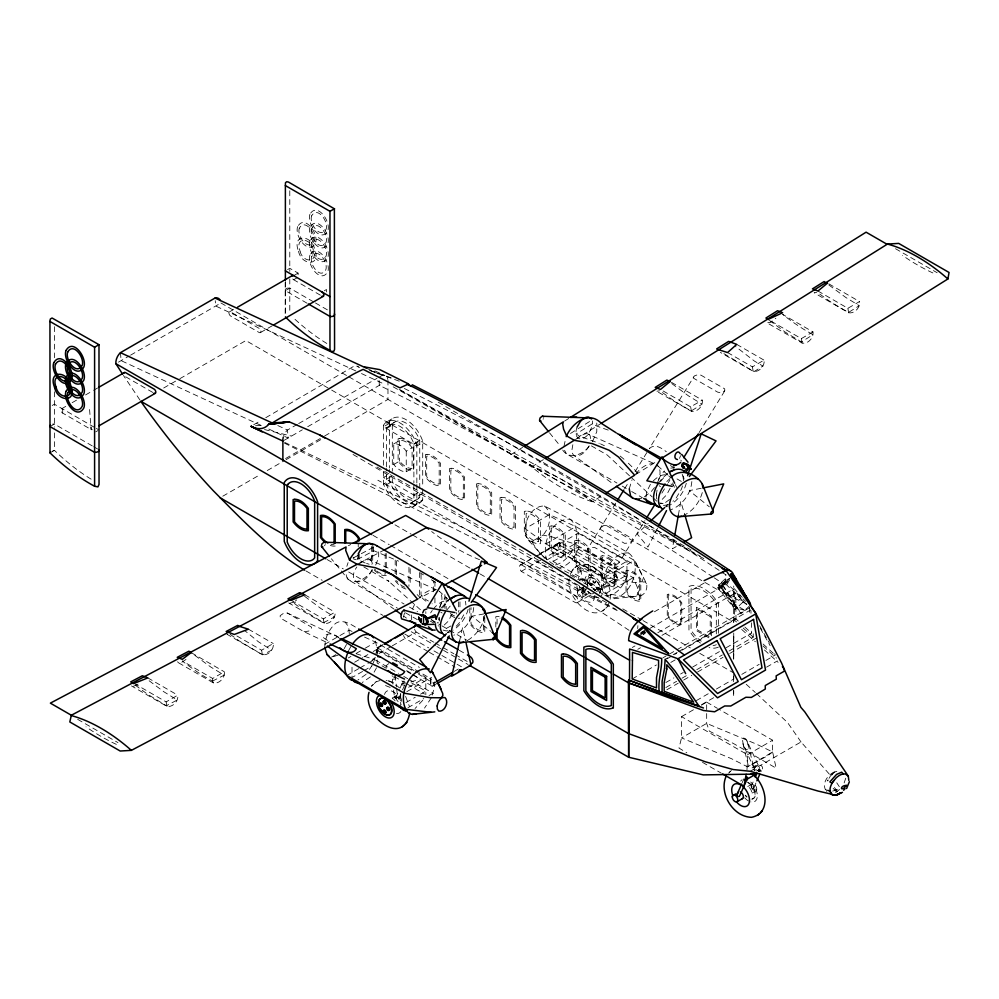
<?xml version="1.0" encoding="UTF-8"?>
<svg xmlns="http://www.w3.org/2000/svg" width="999" height="999" viewBox="0 0 999 999"><rect width="100%" height="100%" fill="white"/><g stroke="black" fill="none" stroke-linecap="round" stroke-linejoin="round"><path stroke-width="0.75" stroke-dasharray="5 3.75" d="M718.418 613.386L733.741 622.227L733.741 586.026M733.541 690.546L733.703 696.59L733.741 690.659M733.566 681.705L733.591 674.35M733.628 659.053L733.703 632.966M733.741 622.227L733.741 619.48M743.543 737.999L745.579 738.723L747.015 740.971L758.229 765.147L753.808 767.657L743.393 745.242L742.619 740.709L743.805 737.936M421.403 621.878L421.366 618.468M324.85 647.714C324.6 639.81 327.709 631.992 332.917 626.098C339.598 617.095 350.137 623.638 357.28 628.284M349.275 633.653L348.676 626.91L345.03 622.002M434.877 681.668L434.74 685.913L432.117 695.591M411.251 614.909L411.738 619.929M439.135 617.22L438.986 620.017A19.68 11.364 -60 0 1 439.797 614.822M637.699 628.596L637.886 625.624M650.012 628.334L725.099 584.977L725.736 574.862M569.28 578.883C565.609 598.526 596.49 628.995 609.278 602.572M610.052 599.325C614.747 579.42 583.329 547.627 570.192 574.462M473.713 607.504C472.827 619.368 464.685 630.581 453.771 635.252M484.527 615.409C483.441 625.649 476.573 634.727 468.032 640.159M563.973 446.303L565.796 437.924M691.832 481.568C690.921 493.843 682.267 505.332 670.816 509.79M404.545 612.862L403.371 617.232M656.343 495.067L657.217 489.011M769.405 320.404L785.414 332.23L801.435 341.92L812.974 334.69L804.507 329.77A211.101 121.878 60 0 1 784.34 315.746L782.617 314.373L812.974 331.905C814.035 337.712 807.891 344.305 802.122 343.082L766.708 322.64L770.241 322.577L775.861 318.231M680.544 455.681L679.532 458.391M674.013 539.647L672.377 548.813L680.082 544.368M678.346 515.234L680.794 501.486L684.69 514.522M746.977 769.817L747.514 754.732L681.543 716.645L681.543 737.899L678.97 748.064L686.812 752.821M629.245 488.861L632.03 479.77M459.54 641.171L462.587 627.472L465.621 641.008M683.403 465.921L683.229 467.844M615.721 503.159L587.262 549.45L587.737 550.799L611.538 564.535L617.232 564.148L619.105 562.649L644.929 520.666M619.105 562.649L618.631 561.301L594.83 547.552L590.134 547.564L587.262 549.45M693.318 377.01L693.793 378.359L717.594 392.108C719.779 393.269 726.423 391.92 724.687 388.861L700.886 375.124L697.252 374.862L694.355 375.961L649.6 448.101M845.741 778.221L844.105 783.066M439.185 621.041L439.61 619.417M358.291 553.746L357.617 561.625M418.356 617.469L418.631 616.57M577.122 426.96C575.536 430.769 574.75 437.562 579.895 438.886A11.676 6.743 -60 0 0 588.261 434.303L592.295 426.123L592.407 420.966M439.797 606.593L441.808 601.76L445.379 597.514M346.828 566.346L348.077 562.612M468.156 609.265C465.859 617.719 460.477 625.374 453.121 630.169M686.288 483.329C683.903 492.257 677.996 500.124 670.167 504.994M702.285 492.569C699.512 502.472 692.569 511.688 682.916 515.671M658.541 479.907L660.726 475.074L664.41 470.954M373.239 662.999C376.236 655.569 378.246 646.478 374.313 639.035M572.839 444.73L571.578 451.998L573.688 455.369L613.898 484.478M657.255 483.054C659.914 477.497 662.212 469.168 656.543 464.685M670.117 488.261L666.808 494.605L660.764 500.861M395.729 697.876L399.438 689.485M400.05 688.086L402.872 681.693M398.426 699.188A1.498 1.124 23.8 0 0 396.853 697.339A1.498 1.124 23.8 0 0 395.954 699.075A1.498 1.124 23.8 0 0 398.426 699.188L401.948 691.196M402.535 689.872L404.895 684.54M582.092 590.397L584.565 584.79M585.177 583.391L589.235 574.213M584.902 591.408L592.045 575.224M742.232 782.654L744.018 778.608M751.086 786.588L754.058 779.844M753.908 787.599L756.28 782.205M829.033 778.371L830.681 775.549M759.989 771.715L759.028 769.705L756.193 771.153M371.99 569.655C369.493 575.861 362.537 584.415 355.12 580.956C351.511 576.898 354.133 570.804 356.83 566.945M412.487 609.003L414.635 604.345M439.51 607.991C442.008 602.859 443.581 595.666 439.148 591.133L448.826 599.974M452.16 614.01L447.914 621.565L441.683 627.459M683.541 480.706L684.003 478.309L682.629 474.887M553.109 561.438L578.246 546.928L626.935 575.024L601.798 589.535L553.109 561.438L553.109 547.639L578.246 533.129L578.246 549.038C574.737 557.042 569.055 565.759 559.84 567.494M578.246 533.129L626.935 561.238L626.935 577.147C623.151 585.776 615.734 597.19 604.857 595.167L579.432 580.269M657.567 528.146L647.926 547.052L637.187 533.891L648.214 523.326M831.93 774.962L834.09 772.102L837.949 771.003L836.026 771.578M325.287 544.555L324.513 545.791M375.674 565.072L378.671 557.592L378.671 548.975M543.081 419.255L543.419 418.618M592.469 441.633L596.79 431.668L596.79 423.039M758.953 771.827A1.498 1.124 23.8 0 1 758.366 770.142C760.601 765.646 760.401 767.919 754.682 770.341M758.765 771.678A1.498 1.061 28.8 0 1 758.366 770.079A1.498 1.061 28.8 0 1 760.189 770.067A1.498 1.061 28.8 0 1 760.901 771.653C766.957 763.636 754.233 763.124 751.273 769.267M344.156 648.701L346.528 644.417M348.539 650.749L350.986 646.341M372.19 665.259L366.995 673.189M374.088 672.177L376.536 667.769M431.256 697.914L424.525 708.104M831.355 775.274L832.467 773.426L835.576 771.715M743.756 601.423L719.68 590.147L718.219 588.311L719.105 586.613L727.784 581.593L726.098 584.403L743.756 601.423L735.027 609.477L717.806 587.799L728.184 578.234M729.57 579.957L727.322 583.703L745.654 601.373M589.185 445.829C586.288 451.086 580.332 457.829 573.688 455.369M650.411 484.34L646.565 491.97L645.916 497.839M624.6 488.748L628.633 482.192M635.077 471.703L647.976 450.724M661.862 493.131L667.507 483.953M668.306 482.642L669.917 480.019M699.113 432.555L725.162 390.209M442.607 607.966L448.563 600.249M430.619 612.924L432.255 610.451M725.374 580.744L723.301 583.791L721.053 585.089L725.574 594.105L749.974 605.519L741.121 613.686L718.456 585.139L726.885 577.36M725.224 583.079L718.506 587.787L718.868 588.573M660.526 481.58L666.658 474.125M372.615 569.88C367.532 576.935 356.568 586.088 348.077 579.27L331.393 558.766M441.096 608.141L447.714 600.661M446.94 609.852L450.674 605.531M658.353 483.366L661.813 478.721L668.006 473.201M422.777 700.287L415.06 708.503M386.463 466.92L386.463 427.947L387.687 426.398A22.215 12.825 60 0 1 412.662 440.821L413.886 443.781L413.886 482.754M386.463 427.947L393.544 423.014A22.215 12.825 60 0 1 418.519 437.437L419.742 440.409L419.742 488.598M753.808 767.657L758.229 765.147M753.171 769.879L756.031 766.37M635.626 474.2C639.934 468.668 646.178 463.386 653.583 463.661M654.52 487.587L651.098 491.708L644.218 496.978M413.886 495.054L419.742 491.67L419.742 497.215L412.649 501.96A22.877 13.212 60 0 1 387.699 487.562L386.463 484.765L386.463 468.456M419.742 497.215L418.506 498.588A22.877 13.212 60 0 1 393.556 484.178L392.32 481.381L392.32 475.836L386.463 479.22M418.494 598.913C422.664 594.08 428.496 589.185 435.264 589.697M433.079 609.228C436.888 604.657 442.32 599.887 448.688 600.799M828.109 779.807L827.184 780.856L828.233 780.719M589.01 446.278C582.529 455.519 566.658 460.789 561.301 447.302M666.795 481.593L669.817 478.596M447.452 632.767L449.687 630.631M665.834 506.418L668.044 504.308M373.201 684.54L371.428 686.226L376.099 681.78L379.895 680.569M374.263 683.541L376.099 681.78M571.965 570.454L573.726 568.768M574.787 567.769L576.623 566.008M602.847 611.013L604.67 609.265M605.744 608.266L607.504 606.58M729.582 772.165L731.418 770.404M728.521 773.164L730.444 771.328M758.641 769.73L759.252 771.777M718.456 585.139L722.826 585.052L731.068 577.459L719.63 584.053L718.83 585.614L721.865 586.85M717.806 587.799L721.141 587.737L727.784 581.593M649.263 448.738C654.407 443.194 661.688 448.014 666.308 451.735M577.135 438.274L582.117 434.553L586.863 433.566L653.721 463.424M653.246 480.919C657.105 477.16 662.936 472.964 668.481 475.586L670.267 477.385M669.605 499.438L665.259 502.684L660.114 503.646M185.989 659.465L181.568 662.437L178.958 662.849L177.447 661.825M295.267 601.123L296.678 599.887M366.071 674.35L357.892 680.019M370.417 676.86L362.237 682.529M640.871 634.415L644.28 631.605M642.869 634.377L646.066 631.73M643.294 634.765L645.416 633.004M359.702 563.523L364.747 560.139L369.343 559.59L436.401 589.76M450.899 625.948L444.38 629.47M138.037 684.115L133.616 686.238L130.906 685.239M670.716 468.119L674.475 467.782M522.602 447.377L510.776 454.782L531.755 466.895A166.446 96.091 60 0 1 592.195 501.798L603.783 494.542M564.522 421.116L569.218 418.169M570.491 433.479L591.108 420.554M543.344 459.64L531.755 466.895A211.101 121.878 60 0 0 592.195 501.798M575.436 439.523L601.298 423.326M635.701 474.537L656.53 461.488M437.062 623.064L438.311 622.277M388.698 663.636L386.213 665.646L386.301 667.956M834.664 790.209L835.501 789.697M832.666 791.096L838.898 788.948M701.373 705.194L706.668 702.147L706.668 723.401L709.365 731.143L733.453 743.506L776.123 768.144L772.627 751.947L756.505 744.155L706.668 723.401L681.543 737.899L731.393 758.653L747.514 766.82L772.627 751.947L772.627 740.222L718.781 709.14M253.721 424.725L260.414 420.816M265.771 417.694L355.482 365.309M118.469 362.15L129.208 355.944M130.557 355.169L219.63 303.746M52.198 405.482L54.408 404.208L95.042 427.684M287.587 269.593L289.785 268.319L298.077 273.102L298.077 275.836M61.439 408.878L66.796 405.781M72.153 402.684L77.497 399.6M85.539 394.955L92.233 391.096M93.569 390.322L97.59 387.999M229.47 311.863L233.491 309.54M298.077 273.102L293.669 275.649L293.669 279.745L322.078 296.154M296.978 277.834L293.669 279.745A2.51 1.449 60 0 1 292.42 278.421M50 426.585L54.408 424.051L92.233 445.891M307.005 303.172L285.377 290.697L289.785 288.149L314.111 302.185M324.288 290.771L326.486 289.498L326.486 292.232M50 452.859L54.408 450.324L54.408 428.683M163.686 388.012L178.509 379.458M179.857 378.683L245.879 340.559L330.357 389.335M260.402 332.605L272.452 325.649M95.692 431.868L97.89 430.594M297.315 424.363L287.475 430.032A9.753 6.156 -65.1 0 0 283.579 436.113M298.664 423.576L376.998 378.346M379.707 376.785L382.068 375.424A9.753 6.156 -65.1 0 1 387.849 379.483M284.191 440.284L302.297 429.832M307.704 426.71L382.717 383.391L361.488 373.564M285.564 458.541L323.301 436.763M324.65 435.976L387.974 399.413L387.974 380.357M222.789 496.203L260.527 474.425M267.257 470.541L284.777 460.427M286.126 459.652L322.502 438.648M387.649 421.378L393.494 417.994M383.504 465.209L383.504 425.262L389.36 421.878A26.411 15.247 60 0 1 406.031 419.655A26.411 15.247 60 0 1 422.702 441.133L422.702 487.225M389.36 423.401L383.504 426.773L416.845 446.029L422.702 442.644M389.635 425.075L395.492 421.69M386.463 428.484L392.32 425.112M393.743 443.918L399.6 440.534A15.385 8.879 60 0 1 412.1 447.752L412.1 468.331L406.243 471.715A17.358 10.015 60 0 1 393.743 464.498L393.743 443.918A15.385 8.879 60 0 1 406.243 451.123L412.1 447.752M413.886 443.781L419.742 440.409M413.886 444.318L419.742 440.946M416.845 482.929L416.845 444.505L422.702 441.133M393.743 464.498L399.6 461.113A17.358 10.015 60 0 0 412.1 468.331M422.702 488.773L422.702 499.987L416.845 503.371A27.073 15.634 60 0 1 400.174 504.982A27.073 15.634 60 0 1 383.504 484.115L389.36 480.731L389.36 469.518M386.463 484.765L392.32 481.381M422.702 493.381L416.845 496.765L383.504 477.51L389.36 474.125L374.65 465.634M410.651 503.159L416.508 499.775M412.575 506.88L418.431 503.496M134.116 683.428L166.121 701.897L177.76 695.179C178.821 700.998 172.677 707.592 166.908 706.368L131.493 685.926M817.944 291.009L847.876 308.291L859.527 301.573C860.589 307.392 854.432 313.973 848.663 312.762L814.56 293.069M213.449 682.954L212.662 681.281L204.208 676.36A211.101 121.878 60 0 1 184.041 662.337L182.305 660.963L212.662 678.483L224.313 671.765C225.374 677.584 219.218 684.178 213.449 682.954L178.034 662.512M236.875 635.963L261.601 650.237L273.239 643.518C274.3 649.338 268.144 655.918 262.375 654.707L226.96 634.253L229.096 634.577M727.584 352.547L752.409 366.87L764.048 360.152C765.109 365.971 758.953 372.565 753.184 371.341L720.379 352.397M771.053 321.141L801.335 338.624L812.974 331.905M291.146 600.312L323.351 618.905L335.002 612.187C336.064 618.006 329.907 624.6 324.138 623.376L288.723 602.934M663.111 390.959L690.646 406.855L702.285 400.137C703.346 405.956 697.202 412.55 691.433 411.326L657.33 391.633M331.581 657.105L338.861 652.909M348.351 657.929L350.949 656.418M356.156 653.421L363.961 648.913M365.272 648.164L375.674 642.145L419.393 667.382M545.891 543.881L575.824 526.598L634.278 560.339L642.095 575.299L643.069 578.671L642.245 581.693L634.565 582.554L604.345 577.622L545.891 543.881L525.174 528.633L549.487 514.597L575.824 526.598M377.01 647.727L382.28 644.68M520.329 564.984L537.45 555.094M538.773 554.333L558.541 542.919M377.397 653.071L377.397 647.827L383.254 644.442M521.291 564.747L575.162 595.841A4.046 2.335 60 0 1 578.021 600.799A4.046 2.335 60 0 1 575.162 602.447L521.291 571.353A4.446 2.572 60 0 1 519.455 566.982A4.446 2.572 60 0 1 521.291 564.747L534.477 557.142M539.747 554.095L560.102 542.345L614.435 573.176A4.046 2.335 60 0 1 617.195 577.21L617.295 578.121A4.046 2.335 60 0 1 614.435 579.782L560.102 548.951L544.18 558.141M381.88 645.729L376.223 648.988A4.446 2.572 60 0 0 377.01 652.734M537.362 555.956L557.742 544.193L617.207 577.297L594.43 590.446M354.657 662.212L362.6 657.629M363.923 656.867L367.882 654.582M373.176 651.523L377.147 649.238L413.986 670.504M390.946 646.615L377.984 654.095L377.984 647.489A4.446 2.572 60 0 0 376.373 648.501L377.984 650.012L377.397 650.349L413.274 671.066M392.245 645.866L416.196 632.03L433.703 642.145M521.291 571.353L542.894 558.878M346.853 675.499L358.716 668.643M360.027 667.894L366.621 664.085M367.944 663.324L374.538 659.515L398.451 673.326M547.027 559.927L574.725 543.943L633.179 577.684L638.161 589.248L638.498 592.669L637.687 594.717C627.934 599.924 615.809 594.03 605.481 593.668C582.23 575.474 546.178 569.655 531.943 541.433L542.869 535.127L551.673 536.788L574.725 543.943M362.6 671.428L352.01 677.534L352.01 665.272M363.923 670.666L371.853 666.083M408.628 687.262L425.824 677.334L425.824 694.78M553.109 547.639L601.798 575.749L626.935 561.238M392.282 698.014L396.753 695.429M578.271 590.634L582.742 588.049M406.83 691.658L431.63 677.334M604.345 577.622L634.278 560.339M430.781 679.195L430.781 685.801L430.781 679.195A4.046 2.335 60 0 1 433.554 683.241L433.653 684.153A4.046 2.335 60 0 1 430.781 685.801M593.668 589.098L593.081 589.435A1.673 0.962 60 0 1 593.606 589.398M582.192 597.377L587.787 594.143M437.087 681.281L433.554 683.316L418.581 674.138M454.021 671.503L459.228 668.506M432.804 686.001L435.502 684.452M577.185 602.647L593.681 593.131M596.353 591.583L616.458 579.982M405.981 702.584L415.247 697.24M420.542 694.193L425.824 691.133L408.728 681.256M407.942 707.729L423.763 698.588M429.033 695.541L432.992 693.269L434.24 695.891M605.481 593.668L633.179 577.684M654.382 611.8L705.744 582.142M640.983 632.442L644.642 630.319M640.434 633.254L644.105 631.143M641.021 633.528L644.792 631.343M640.784 634.29L644.505 632.142M632.28 647.489L634.964 645.941M657.767 632.767L734.24 588.623L742.232 597.39M637.799 649.3L640.484 647.752M661.95 635.364L735.739 592.757L749.475 607.854L749.475 614.535M662.899 657.841L666.121 655.968M669.43 654.07L749.475 607.854M665.134 659.328L667.807 657.792M673.151 654.695L677.172 652.384M678.508 651.61L750.736 609.902M632.18 678.958L656.443 664.947M667.145 658.766L676.673 653.271M681.917 650.237L736.001 619.018L735.739 592.757M670.816 662.424L676.173 659.328M665.871 682.517L673.9 677.884M680.594 674.025L683.279 672.477M692.644 667.07L719.417 651.61M726.111 647.752L751.535 633.066L751.535 622.827M665.871 687.537L676.623 681.318M681.992 678.221L688.723 674.337M696.778 669.68L722.314 654.944M729.033 651.061L753.234 637.1L753.234 632.592M666.845 689.76L678.271 683.154M683.666 680.044L691.758 675.374M697.602 672.002L723.001 657.33M729.695 653.471L756.43 638.024M696.315 700.624L709.702 692.894M716.395 689.035L733.79 678.995M741.807 674.362L759.203 664.323M765.896 660.451L775.261 655.044L774.687 653.758M701.773 704.57L713.923 697.564M766.57 667.157L777.372 660.926M681.543 716.645L694.767 709.015M747.514 754.732L772.627 740.222M772.627 751.947L767.494 755.856L747.514 766.82M750.261 771.278L801.023 741.97L830.756 775.736M752.072 784.053L746.802 787.087A3.896 2.248 60 0 1 750.711 789.31A3.896 2.248 60 0 1 750.736 793.83L755.993 790.796M834.09 772.102C827.734 775.062 822.202 782.679 825.424 789.772M348.401 545.716L350.761 544.467M353.571 557.767L373.876 547.04M357.118 564.298L384.19 550.012M212.4 681.131L224.213 675.187L210.739 667.007L192.37 653.558M436.213 589.348L420.267 597.777L414.96 592.307M338.162 655.069L331.893 657.192M375.374 657.354L371.915 660.501L375.1 662.961M293.768 602.135L289.648 603.271M52.61 451.098L54.408 450.324A177.647 102.56 60 0 0 91.446 479.37M665.846 506.918L668.006 505.956M447.714 632.854L452.035 630.931M716.32 644.717L715.109 645.167A27.635 15.959 60 0 1 713.049 645.479M639.273 498.976L641.895 498.064M555.494 564.984C572.589 560.476 585.114 531.431 569.979 519.155L544.38 505.993C529.495 505.494 520.304 527.947 527.922 539.697L545.804 559.315M604.857 595.167C625.886 608.953 646.166 565.459 628.433 552.909L569.979 519.155C551.61 518.431 541.645 543.643 546.54 559.165M613.948 598.738L640.484 595.779C645.342 594.393 647.889 588.136 646.49 583.491L633.716 558.279M816.782 292.245L814.173 292.657M659.552 390.809L656.942 391.221M701.236 488.274L689.248 490.621L709.34 506.818M483.916 613.886L472.028 616.208L490.771 631.306M298.526 251.248C301.448 265.846 321.653 266.783 314.648 249.113C311.713 234.503 291.508 233.566 298.526 251.248L300.05 251.049C302.422 262.887 318.806 263.649 313.124 249.313C310.751 237.475 294.368 236.713 300.05 251.049M255.494 425.774L262.924 424.912M663.086 503.446L659.49 502.972M335.189 546.053L333.604 546.116A18.906 10.914 60 0 1 327.847 544.293M386.263 575.524L384.69 575.586A18.869 10.902 60 0 1 374.288 570.117M458.254 618.281L459.965 618.219M410.776 681.93L415.784 680.456L417.794 677.684L411.9 673.688M386.138 680.406L387.137 680.506M628.433 552.909C608.766 551.785 594.492 585.889 610.277 598.301M640.484 595.779L639.372 595.641C634.577 591.883 638.91 581.518 644.879 581.855L646.49 583.491M681.355 481.406L674.475 477.497M264.523 429.558L291.483 436.076M356.106 653.721L374.538 659.515M365.197 563.011L357.305 559.502L373.876 550.749L398.576 561.151M443.094 630.069L445.941 630.869A18.794 10.852 -60 0 0 449.225 630.456M366.571 563.399L369.131 564.248M670.966 483.991L673.788 485.751L674.437 487.487M338.898 637.312L287.337 613.024L283.716 613.186L280.17 615.671L280.244 617.981L304.046 631.718L328.696 643.331M304.046 631.718L308.741 631.081L311.226 629.07L311.576 627.172L287.337 613.024M369.842 370.354L391.383 377.909M369.867 370.529L400.087 381.481M388.374 680.981L392.07 682.379L395.804 685.601M390.147 687.412L386.113 685.814L382.867 682.966M608.229 430.107L596.853 426.111L592.607 423.651L576.036 434.028L580.294 436.488L599.25 443.331M388.698 680.756L393.032 682.567L399.413 687.824M433.778 623.076L430.207 621.053M352.048 631.443L349.275 630.182L324.962 644.218L327.31 646.028M364.56 637.112L375.674 642.145M374.987 370.891L384.902 375.487M366.483 368.206L382.068 375.424M355.819 370.941L215.684 306.019L215.26 300.699M277.759 425.537L287.475 430.032L288.124 438.012L266.895 428.171M261.238 425.549L121.104 360.627L120.454 352.659M604.37 445.716L600.536 443.893M284.727 442.395L464.36 528.296L616.271 609.465M369.343 559.59L371.079 560.464L372.839 564.185M284.465 443.119L620.054 612.05M393.206 386.838L552.222 477.572L704.12 558.741M359.565 367.57L356.843 366.059L359.528 367.62M399.076 389.448L700.137 556.118M895.516 248.714L937.162 272.752M828.845 283.866L859.527 301.573M736.713 344.38L764.048 360.152M671.415 382.317L702.285 400.137M591.42 445.879L607.28 455.044L629.732 475.986M315.459 302.972L328.971 310.776M568.856 455.257L616.945 483.029M622.29 486.113L626.298 488.424M631.643 491.508L642.332 497.677M400.374 389.96L552.222 477.572M220.941 302.984L347.565 376.086M348.913 376.86L733.741 599.05M331.693 390.109L688.96 596.366M691.058 597.577L716.32 612.175M578.246 549.038L626.935 577.147M708.878 637.812L696.39 630.606L696.39 607.23L711.375 615.884L711.375 636.138M571.965 559.765L620.654 587.874M570.217 574.949L578.109 579.507M390.347 474.7L547.065 565.172M548.414 565.958L553.821 569.08M622.752 608.878L641.683 619.805M643.031 620.591L690.346 647.901M699.799 653.358L733.591 672.876M586.263 589.822L537.787 561.838A4.446 2.572 60 0 1 536.001 558.191M706.668 702.147L717.432 708.353M394.98 524.812L411.188 534.178M412.537 534.952L470.616 568.481M480.069 573.95L485.477 577.06M152.747 392.42L125.624 376.76A2.51 1.449 60 0 1 124.088 374.85M373.014 535.327L389.235 544.68M390.584 545.466L450.062 579.795M702.509 762.337L721.266 773.164M363.848 566.945L388.961 581.443L387.587 580.244L421.191 610.439M327.06 559.515L343.281 568.881M348.688 572.002L404.108 604.008M409.515 607.13L417.632 611.813M431.143 619.617L440.609 625.074M441.958 625.861L467.644 640.684M96.366 428.434L98.988 429.957M62.687 413.099L62.687 409.003A2.51 1.449 60 0 0 60.914 410.027A2.51 1.449 60 0 0 62.687 413.099L91.096 429.508A2.51 1.449 60 0 0 92.358 429.632M350.736 581.193L397.49 608.191M405.494 612.812L421.528 622.065M459.29 650.299L466.021 654.195M435.052 642.919L441.783 646.803M443.131 647.577L453.896 653.796M455.244 654.582L468.718 662.349M93.594 446.665L97.64 449.013M306.019 570.966L322.202 580.319M327.61 583.428L382.917 615.359M411.238 631.718L435.527 645.741M436.875 646.515L442.27 649.637M443.618 650.411L457.105 658.204M458.454 658.978L467.894 664.435M404.77 634.053L428.658 647.839M433.966 650.911L440.596 654.732M441.92 655.506L461.838 666.995L461.925 667.832M428.084 651.598L405.194 638.386A4.446 2.572 60 0 1 403.584 635.501M429.433 652.372L455.02 667.145M304.832 594.78L335.002 612.187M377.397 647.827L431.256 678.92M415.309 671.266L425.824 677.334M406.618 670.629L410.589 672.926M407.018 671.54L411.064 673.875M412.4 674.65L431.256 685.539M338.599 637.874C334.99 633.416 326.398 631.88 323.539 637.712L329.37 641.683M403.758 676.385L407.754 678.696M409.078 679.457L432.992 693.269M386.363 668.343L377.147 663.024L377.147 658.428M394.255 676.548L406.094 683.378M407.405 684.14L424.513 694.018M248.426 629.183L273.239 643.518M191.396 652.759L224.313 671.765M147.827 677.896L177.76 695.179M77.672 719.342L117.957 742.607M438.211 402.185L691.046 549.999M353.047 454.47L608.578 603.871M670.429 465.571L674.362 467.957M544.38 505.993C556.63 515.634 545.554 542.107 530.294 541.233L527.922 539.697M713.024 577.035L696.328 566.046A3217.417 1857.591 60 0 0 379.333 385.352L378.871 377.56M714.31 577.884L725.099 584.977M629.045 630.307L608.478 616.77A3217.417 1857.591 60 0 0 377.859 480.244M440.771 612.15L442.095 613.024M723.875 353.634L753.995 371.64L762.911 366.059L754.482 361.114L735.514 346.478M355.12 580.956L393.906 609.04M403.908 616.296L406.418 618.106M149.138 680.769L163.873 691.77L177.21 700.012L166.371 705.731L147.602 694.28L135.427 685.277M828.833 284.952L845.841 297.49L859.277 305.694L848.426 312.487L831.48 302.485L817.269 292.307M671.74 383.566L688.623 395.979L702.085 404.17L691.158 411.001L674.912 401.436L660.264 390.984M659.19 485.689L660.426 486.675M304.608 596.316L321.141 608.691L334.49 616.932L323.564 622.702L304.82 611.226L292.807 602.335M230.182 634.278L239.71 641.258L262.737 654.832L271.641 650.124L258.441 641.808L244.505 630.394M836.575 791.957L833.129 788.286M431.618 619.805L438.573 626.061M736.001 619.018L738.224 621.028M744.879 627.047L751.535 633.066M763.086 644.03L775.261 655.044M736.538 622.002L734.315 619.992L734.24 588.623M743.219 628.046L753.234 637.1M762.986 645.916L776.473 658.116M741.708 629.432L755.356 641.77M764.46 649.999L778.109 662.337M746.203 684.265L755.281 692.469M756.418 693.506L787.612 722.627L801.023 741.97M657.629 465.684L668.481 475.586M630.856 477.023L652.185 496.915M653.309 497.964L656.668 501.111M837.374 791.52L832.816 785.226M680.856 460.127L681.393 461.051M420.304 621.952L421.341 623.001M421.004 622.976L418.668 619.705L418.481 617.07M588.736 434.215L590.097 435.589L590.946 440.072M685.551 468.706L683.316 465.571M637.774 473.239L633.578 468.519A151.436 111.551 87.4 0 0 625.898 460.951M848.663 312.762L847.876 308.291M802.122 343.082L801.335 338.624M753.184 371.341L752.409 366.87M691.433 411.326L690.646 406.855M324.138 623.376L323.351 618.905M262.375 654.707L261.601 650.237M166.908 706.368L166.121 701.897M395.204 580.794L396.878 582.779A19.106 11.026 60 0 0 406.256 589.16M549.525 432.829L560.314 446.103M683.94 468.056L682.542 465.784M683.778 468.156L682.392 465.884M683.441 468.394L682.042 466.121M683.154 468.681L681.842 466.558M421.403 621.403L419.717 617.894M420.766 621.753L418.943 616.845M420.442 621.89L418.506 618.231M139.897 399.95L123.426 375.424M836.75 782.791L839.322 786.675M722.826 585.052L741.121 613.686M721.141 587.737L735.027 609.477M759.59 625.686L769.367 643.019M760.251 628.146L770.129 645.666M564.535 450.287L566.208 453.346M348.077 579.27L346.416 576.223L345.841 572.24M743.98 746.703L746.153 749.587L747.939 749.1L748.301 745.541L747.015 740.971M681.73 464.897L682.742 466.808M682.429 467.969L681.58 465.609L681.743 466.246M405.606 696.403L409.328 706.206M675.349 484.602L676.685 487.387M419.592 620.691L418.631 616.995M672.614 482.967L673.788 485.751M825.973 789.285L826.598 791.395M684.502 468.469L684.04 466.233M455.919 612.125L456.418 614.01M748.026 743.993L754.495 770.616M742.956 743.681L749 768.556M373.676 546.765L373.002 554.645L370.017 560.064A11.676 6.743 -60 0 1 368.019 562.262M580.744 568.206A1.586 0.774 -6.4 0 1 578.384 569.08A1.586 0.774 -6.4 0 1 578.396 567.732A1.586 0.774 -6.4 0 1 580.744 568.206L582.217 581.281M582.867 587.1L583.191 590.009A1.586 0.774 -6.4 0 1 580.831 590.884A1.586 0.774 -6.4 0 1 580.844 589.522A1.586 0.774 -6.4 0 1 583.191 590.009M577.597 568.468L578.896 579.944M579.557 585.851L580.044 590.272M395.167 675.361L396.466 686.975M396.628 688.436L397.614 697.152A1.586 0.774 -6.4 0 1 395.242 698.026A1.586 0.774 -6.4 0 1 395.254 696.678A1.586 0.774 -6.4 0 1 397.614 697.152M392.969 684.14L392.008 675.624A1.586 0.774 -6.4 0 0 393.169 676.273M393.631 690.047L394.468 697.414M89.585 409.528L91.096 429.508L91.096 425.399A2.51 1.449 60 0 1 92.358 426.723M425.811 611.638L425.861 613.511M683.816 466.121L683.828 467.157A8.504 5.757 -68.2 0 0 683.99 468.219M673.363 466.795L673.363 468.169M750.973 610.601L750.973 613.299M733.741 674.437L733.741 681.805M718.418 633.291L718.418 603.483A31.406 18.132 60 0 0 688.96 586.475L688.96 630.069A30.607 17.67 60 0 0 700.998 643.506M716.32 633.865L716.32 603.458L715.122 601.66A28.434 16.421 60 0 0 692.27 588.473L691.058 588.861L691.058 630.132L692.27 631.992A27.635 15.959 60 0 0 701.261 641.246M614.435 573.176L614.435 579.782M613.96 573.438L613.96 580.044M601.798 575.749L601.798 593.181M560.102 542.345L560.102 548.951M497.065 624.05L497.065 618.169A15.385 8.879 60 0 1 500.037 618.181M495.816 627.022L495.816 616.645L497.39 616.408A17.158 9.903 60 0 1 500.861 616.92M484.765 617.682L484.765 632.504L483.091 632.567A19.118 11.039 60 0 1 471.453 625.849L469.78 623.851L469.78 607.542M483.516 616.221L483.516 630.918A17.358 10.015 60 0 1 471.029 623.713L471.029 607.542M459.965 601.86L459.965 610.789M458.653 601.873L458.653 612.162M446.166 597.589L446.166 609.353M444.867 594.63L444.867 609.502M434.927 581.406L434.927 590.372M434.927 597.852L434.927 603.833L433.166 603.896A19.318 11.151 60 0 1 432.055 603.796M433.541 591.77L433.541 581.48A15.385 8.879 60 0 0 432.592 580.257M421.041 574.275L421.041 594.855A17.358 10.015 60 0 0 428.384 601.011M419.655 572.577L419.655 595.017L421.403 597.102A19.318 11.151 60 0 0 428.496 602.672M416.845 484.465L416.845 503.371M413.886 484.29L413.886 500.599M410.177 568.693L410.177 584.989M408.941 567.282L408.941 586.388M406.243 451.123L406.243 471.715M400.699 693.381L400.699 705.644M399.6 440.534L399.6 461.113M396.441 574.775L396.441 560.064A15.385 8.879 60 0 1 397.377 559.927M395.204 560.052L395.204 577.834M392.32 424.575L392.32 471.228M389.36 421.878L389.36 467.982M386.263 553.508L386.263 568.181M385.189 553.571L385.189 568.281M385.189 569.742L385.189 574.163A17.358 10.015 60 0 1 376.773 571.041M383.504 471.353L383.504 484.115M377.147 649.238L377.147 656.892M372.702 546.366L372.702 563.998M371.628 546.528L371.628 564.135M359.215 554.008L359.215 559.84L357.692 559.902A18.756 10.827 60 0 1 353.159 558.716M358.229 543.893L358.229 546.828M358.229 554.183L358.229 558.591A17.358 10.015 60 0 1 353.072 557.529M289.785 190.784L289.785 271.366M289.785 278.996L289.785 312.874M285.377 281.543L285.377 316.958M285.19 282.33L285.19 315.347M212.662 678.483L212.662 681.281M54.408 326.685L54.408 357.692M54.408 391.808L54.408 427.135M404.37 388.499A3217.417 1857.591 60 0 1 726.211 575.037M52.61 424.125A3.859 2.223 0 0 1 54.408 424.051M285.377 290.697A3.459 1.998 0 0 1 286.201 288.624A3.459 1.998 0 0 1 289.785 288.149M326.823 343.469A177.647 102.56 60 0 1 293.381 317.832M422.702 499.987A27.073 15.634 60 0 1 406.031 501.598A27.073 15.634 60 0 1 389.36 480.731M479.607 559.702A211.101 121.878 60 0 1 431.643 531.543M839.497 789.447A16.421 9.453 -59.9 0 1 834.377 792.981M334.091 544.655A17.358 10.015 60 0 1 331.081 544.393M375.711 570.154A17.358 10.015 60 0 1 374.662 569.168M404.857 587.262A17.358 10.015 60 0 1 396.441 580.644M454.582 615.971A17.358 10.015 60 0 1 450.237 613.461M718.418 647.077A30.607 17.67 60 0 1 709.04 647.564M416.196 632.03A4.446 2.572 60 0 1 414.585 629.145M400.861 711.575A12.587 7.268 60 0 1 395.479 713.298M384.515 694.467A12.587 7.268 60 0 1 393.057 691.72A12.587 7.268 60 0 1 401.698 704.258M392.395 698.538A3.896 2.248 60 0 1 395.055 700.873M404.445 683.541A1.498 1.124 23.8 0 1 402.772 682.067A1.498 1.124 23.8 0 1 404.508 681.243A1.498 1.124 23.8 0 1 405.569 683.004M404.458 684.914A1.399 0.812 0 0 1 404.133 685.039L402.947 685.052A1.736 0.999 0 0 1 402.023 684.577L401.898 683.89A1.399 0.812 0 0 1 402.659 683.391L403.846 683.378A1.736 0.999 0 0 1 404.533 683.653M116.359 744.367A211.101 121.878 60 0 1 85.989 726.822M420.129 572.864A151.436 48.551 40.8 0 1 423.451 574.85M431.293 579.745A151.436 48.551 40.8 0 1 435.826 582.704M383.504 425.262A26.411 15.247 60 0 1 400.174 423.039A26.411 15.247 60 0 1 416.845 444.505M456.206 626.211A18.794 10.852 -60 0 0 459.428 622.677L464.223 613.96A19.68 11.364 -60 0 0 464.96 611.65M465.309 601.273A19.68 11.364 -60 0 1 465.859 605.044M421.029 621.715A8.504 5.569 -70 0 1 421.016 618.306M594.717 595.841A12.587 7.268 60 0 1 585.876 601.086A12.587 7.268 60 0 1 576.923 585.701M579.482 579.895A12.587 7.268 60 0 1 592.07 587.062M598.151 597.714A12.587 7.268 60 0 1 589.248 592.657M584.752 581.193A12.587 7.268 60 0 1 595.891 577.609A12.587 7.268 60 0 1 601.386 595.804M587.936 586.825A9.366 5.407 60 0 1 593.606 578.583A9.366 5.407 60 0 1 599.4 593.356M588.473 591.458A3.896 2.248 60 0 1 585.839 593.968A3.896 2.248 60 0 1 583.154 588.436M932.879 272.952A211.101 121.878 60 0 1 902.497 255.419M593.369 589.535A1.673 0.962 60 0 1 594.505 589.185A1.673 0.962 60 0 1 595.654 590.859M594.505 590.047A1.673 0.962 60 0 1 594.942 590.796M620.179 456.081A151.436 111.551 87.4 0 1 624.775 459.94M587.587 584.415A9.366 5.407 60 0 1 594.792 578.945A9.366 5.407 60 0 1 599.737 593.169M656.705 498.963A19.68 11.364 -60 0 1 656.892 490.671M682.167 474.238A19.68 11.364 -60 0 1 683.291 480.332M682.467 485.864A19.68 11.364 -60 0 1 681.318 489.335L676.248 497.902A18.794 10.852 -60 0 1 672.964 501.273M668.294 504.308A18.794 10.852 -60 0 1 662.774 505.269M758.366 770.142A1.498 1.124 23.8 0 1 760.314 770.004A1.498 1.124 23.8 0 1 760.913 771.69M746.765 797.09A9.366 5.407 60 0 1 745.167 795.404M748.401 782.979A9.366 5.407 60 0 1 754.819 792.307A9.366 5.407 60 0 1 751.797 799.175M750.686 782.005A12.587 7.268 60 0 1 757.342 795.716A12.587 7.268 60 0 1 750.798 801.922M748.501 800.961A12.587 7.268 60 0 1 744.043 797.052M740.709 781.106A12.587 7.268 60 0 1 742.107 779.769M747.102 796.89A9.366 5.407 60 0 1 745.504 795.216M747.015 782.067A9.366 5.407 60 0 1 754.869 791.008A9.366 5.407 60 0 1 752.122 798.988M454.82 617.582A19.193 11.076 60 0 1 448.826 613.811M733.741 632.991L733.716 659.14L733.741 632.991M588.274 576.386L588.361 576.848A1.736 0.999 0 0 0 589.185 577.385L590.384 577.447A1.399 0.812 0 0 0 591.246 577.01L591.271 576.323A1.736 0.999 0 0 0 590.446 575.799L589.248 575.724A1.399 0.812 0 0 0 588.386 576.161L588.274 576.386M297.665 226.611C294.156 235.752 308.404 255.906 315.497 243.157C319.018 234.016 304.77 213.861 297.665 226.611M299.35 228.172C296.503 235.589 308.054 251.923 313.811 241.596C316.671 234.178 305.107 217.832 299.35 228.172M309.94 214.298C306.431 223.439 320.679 243.594 327.772 230.844C331.281 221.703 317.033 201.548 309.94 214.298M309.94 227.285C306.431 236.426 320.679 256.581 327.772 243.831C331.281 234.69 317.033 214.535 309.94 227.285M311.626 215.859C308.778 223.264 320.329 239.61 326.086 229.283C328.933 221.865 317.382 205.519 311.626 215.859M309.94 241.084C306.431 250.225 320.679 270.379 327.772 257.642C331.281 248.501 317.033 228.346 309.94 241.084M311.626 228.846C308.778 236.251 320.329 252.597 326.086 242.27C328.933 234.852 317.382 218.506 311.626 228.846M309.94 255.182C306.431 264.31 320.679 284.478 327.772 271.728C331.281 262.587 317.033 242.432 309.94 255.182M311.626 242.657C308.778 250.062 320.329 266.408 326.086 256.069C328.933 248.664 317.382 232.317 311.626 242.657M311.626 256.743C309.153 263.973 320.055 280.02 325.749 269.955C328.671 262.5 317.382 246.453 311.626 256.743M557.892 543.706L557.717 544.268A4.446 2.572 60 0 0 559.502 549.288L559.502 542.682A4.446 2.572 60 0 0 557.892 543.706M600.411 528.071L600.761 529.62L624.562 543.356L629.57 542.857L632.829 540.334L632.479 538.786L608.678 525.049L603.671 525.549L600.411 528.071M596.328 569.83L595.354 571.64C590.921 573.389 586.45 570.129 583.391 567.195L584.065 565.122C588.623 563.561 593.256 566.758 596.328 569.83M399.812 438.486L398.114 438.736L398.114 461.288L399.925 463.436A19.443 11.226 60 0 0 411.763 470.279L413.574 470.204L413.574 447.664L411.875 445.454A17.483 10.09 60 0 0 399.812 438.486M426.998 454.345L425.387 454.582L425.387 476.91L427.097 478.946A19.206 11.089 60 0 0 438.798 485.701L440.497 485.639L440.497 463.311L438.898 461.213A17.245 9.953 60 0 0 426.998 454.345M451.136 468.281L449.525 468.519L449.525 490.846L451.236 492.882A19.206 11.089 60 0 0 462.924 499.637L464.635 499.575L464.635 477.247L463.024 475.149A17.245 9.953 60 0 0 451.136 468.281M478.046 483.716L476.373 483.953L476.373 506.431L478.146 508.541A19.356 11.176 60 0 0 489.947 515.347L491.708 515.284L491.708 492.807L490.047 490.646A17.395 10.04 60 0 0 478.046 483.716M501.748 497.327L500.049 497.577L500.049 520.142L501.86 522.302A19.468 11.239 60 0 0 513.711 529.145L515.534 529.083L515.534 506.518L513.823 504.295A17.495 10.102 60 0 0 501.748 497.327M526.186 511.101L524.313 511.376L524.313 534.378L526.311 536.775A19.93 11.513 60 0 0 538.461 543.781L540.459 543.706L540.459 520.691L538.586 518.256A17.97 10.377 60 0 0 526.186 511.101M551.448 525.973L549.725 526.236L549.725 548.851L551.56 551.048A19.518 11.276 60 0 0 563.461 557.917L565.297 557.842L565.297 535.214L563.573 532.979A17.557 10.14 60 0 0 551.448 525.973M576.336 540.409L574.65 540.659L574.65 563.199L576.448 565.347A19.443 11.226 60 0 0 588.286 572.19L590.097 572.115L590.097 549.575L588.399 547.365A17.47 10.09 60 0 0 576.336 540.409M602.522 555.806L600.973 556.031L600.973 578.209L602.609 580.169A19.043 11.001 60 0 0 614.21 586.863L615.859 586.8L615.859 564.622L614.31 562.612A17.083 9.865 60 0 0 602.522 555.806M627.547 570.304L626.023 570.529L626.023 592.632L627.634 594.555A18.969 10.952 60 0 0 639.185 601.223L640.796 601.161L640.796 579.058L639.273 577.085A16.995 9.815 60 0 0 627.547 570.304M668.706 594.205L667.257 594.417L667.257 616.346L668.793 618.181A18.781 10.839 60 0 0 680.232 624.787L681.768 624.725L681.768 602.797L680.319 600.911A16.808 9.703 60 0 0 668.706 594.205M722.976 586.026L719.655 586.101L736.875 607.767L722.976 586.026M737.424 607.267L732.042 605.719L731.093 603.309L737.424 607.267M744.73 610.352L736.625 608.016L735.189 604.407L744.73 610.352M259.141 328.384L230.732 311.988A2.51 1.449 60 0 0 228.958 313.012A2.51 1.449 60 0 0 230.732 316.084L259.141 332.492A2.51 1.449 60 0 0 260.914 331.456A2.51 1.449 60 0 0 259.141 328.384M710.227 616.533L697.539 609.215L697.539 629.944L710.227 637.275L710.227 616.533M680.756 623.438L680.756 602.859A15.385 8.879 60 0 0 668.269 595.654L668.269 616.233A17.358 10.015 60 0 0 680.756 623.438M639.66 599.712L639.66 579.133A15.385 8.879 60 0 0 627.16 571.915L627.16 592.494A17.358 10.015 60 0 0 639.66 599.712M614.66 585.277L614.66 564.697A15.385 8.879 60 0 0 602.172 557.492L602.172 578.071A17.358 10.015 60 0 0 614.66 585.277M588.623 570.242L588.623 549.662A15.385 8.879 60 0 0 576.123 542.445L576.123 563.036A17.358 10.015 60 0 0 588.623 570.242M563.761 555.894L563.761 535.314A15.385 8.879 60 0 0 551.261 528.096L551.261 548.676A17.358 10.015 60 0 0 563.761 555.894M538.636 541.383L538.636 520.804A15.385 8.879 60 0 0 526.136 513.586L526.136 534.178A17.358 10.015 60 0 0 538.636 541.383M514.035 527.185L514.035 506.605A15.385 8.879 60 0 0 501.535 499.388L501.535 519.967A17.358 10.015 60 0 0 514.035 527.185M490.297 513.474L490.297 492.894A15.385 8.879 60 0 0 477.797 485.689L477.797 506.268A17.358 10.015 60 0 0 490.297 513.474M463.324 497.914L463.324 477.335A15.385 8.879 60 0 0 450.836 470.117L450.836 490.696A17.358 10.015 60 0 0 463.324 497.914M439.185 483.978L439.185 463.399A15.385 8.879 60 0 0 426.698 456.181L426.698 476.76A17.358 10.015 60 0 0 439.185 483.978M395.954 697.227A3.896 2.248 60 0 0 400.112 702.347A3.896 2.248 60 0 0 400.075 696.815A3.896 2.248 60 0 0 395.954 697.227M393.094 679.045A1.586 0.912 0 0 0 395.492 678.259A1.586 0.912 0 0 0 393.107 677.459A1.586 0.912 0 0 0 393.094 679.045M592.732 580.943A1.673 0.962 60 0 0 594.505 583.154A1.673 0.962 60 0 0 594.505 580.781A1.673 0.962 60 0 0 592.732 580.943M593.319 580.606A1.673 0.962 60 0 0 595.104 582.804A1.673 0.962 60 0 0 595.104 580.444A1.673 0.962 60 0 0 593.319 580.606M589.835 582.904A1.673 0.962 60 0 0 591.608 585.114A1.673 0.962 60 0 0 591.608 582.742A1.673 0.962 60 0 0 589.835 582.904M589.235 583.241A1.673 0.962 60 0 0 591.021 585.451A1.673 0.962 60 0 0 591.021 583.091A1.673 0.962 60 0 0 589.235 583.241M596.94 587.012A1.673 0.962 60 0 0 598.713 589.21A1.673 0.962 60 0 0 598.713 586.85A1.673 0.962 60 0 0 596.94 587.012M596.341 587.35A1.673 0.962 60 0 0 598.114 589.56A1.673 0.962 60 0 0 598.114 587.187A1.673 0.962 60 0 0 596.341 587.35M578.683 571.89A1.586 0.912 0 0 0 581.068 571.103A1.586 0.912 0 0 0 578.696 570.304A1.586 0.912 0 0 0 578.683 571.89M582.267 591.308A1.498 1.124 23.8 0 0 584.765 591.67A1.498 1.124 23.8 0 0 583.453 589.722A1.498 1.124 23.8 0 0 582.267 591.308M577.472 592.432A3.896 2.248 60 0 0 581.63 597.552A3.896 2.248 60 0 0 581.593 592.02A3.896 2.248 60 0 0 577.472 592.432M589.41 575.124A1.498 1.124 23.8 0 0 591.908 575.486A1.498 1.124 23.8 0 0 590.596 573.538A1.498 1.124 23.8 0 0 589.41 575.124M751.26 787.499A1.498 1.124 23.8 0 0 753.77 787.874A1.498 1.124 23.8 0 0 752.447 785.913A1.498 1.124 23.8 0 0 751.26 787.499M751.273 785.851A3.896 2.248 60 0 0 755.431 790.971A3.896 2.248 60 0 0 755.394 785.439A3.896 2.248 60 0 0 751.273 785.851"/><path stroke-width="1.5" d="M848.825 780.481L848.288 776.123L804.769 711.862L800.848 707.317L781.53 662.911L756.031 613.723L750.873 605.943M369.031 692.307C361.7 715.646 403.484 748.513 409.79 712.749M423.638 615.122L423.451 624.263M849.35 781.755L846.603 788.548M71.341 715.247L69.805 721.952L120.18 751.023L131.393 750.361L417.557 599.2L405.969 585.352L392.22 574.625L375.487 567.757L357.118 564.298L349.513 559.915L345.716 550.412L346.054 546.952L50.362 703.134L71.341 715.247L357.118 564.298M674.824 535.077L678.346 515.234M617.17 433.466L661.738 458.229L947.901 278.958L949.05 272.477L898.688 243.406L887.462 244.068L601.298 423.326C588.511 409.927 571.74 423.364 566.208 436.675M746.166 774.312L744.03 786.313L722.602 773.938M459.54 641.171L451.76 676.186L471.004 665.072L465.959 642.507M422.702 612.899L423.988 610.027L426.785 608.978M468.981 601.198L481.368 561.076L496.54 567.532L471.216 602.397M687.574 475.674L701.198 433.841L716.046 440.909L689.372 476.523M435.914 619.268L440.234 609.303M348.089 651.947C344.605 660.501 342.058 673.126 350.462 679.645L352.784 680.294M750.486 774.237L752.659 773.738M712.886 509.665L723.726 483.878L702.734 487.987M50 452.859L49.95 320.754L50.375 318.981L52.06 318.007L98.988 344.68L99.038 484.415L97.914 486.888L94.593 486.251A177.647 102.56 60 0 1 50 452.859L50.375 452.335M726.161 776.186C718.606 793.006 732.804 816.795 751.498 817.319C772.652 812.961 765.758 784.24 752.697 774.325M736.875 794.792L741.645 784.003M739.697 795.803L746.84 779.62M755.256 777.147L757.042 773.101M756.88 780.856L759.852 774.113M358.291 553.746L361.276 548.326A11.676 6.743 -60 0 1 369.642 543.244L372.777 544.942M577.122 426.96L580.269 421.64A11.676 6.743 -60 0 1 588.636 417.058L591.62 419.031M449.263 635.913L430.494 672.714L419.655 659.427L446.341 633.828M658.953 525.449L666.52 510.589M349.513 559.915C354.258 550.973 366.558 538.399 376.998 545.916M445.204 612.175C441.071 618.793 436.763 630.656 445.204 635.739M658.353 483.366C653.646 489.96 649.537 505.132 660.664 507.367M421.59 616.246L422.465 615.009L423.564 615.596L427.222 619.954M681.793 464.285L684.115 463.049M617.345 500.536L623.788 490.059M646.54 518.044L655.406 503.621M683.653 457.704L698.301 433.878M833.803 780.469C831.093 784.215 827.959 790.371 831.73 794.405L833.441 795.154L837.999 794.455M685.751 472.552L689.547 466.895L688.523 465.796M665.059 483.916C660.039 490.546 654.52 502.797 662.449 509.165M352.51 644.068C356.468 638.411 363.561 632.142 370.879 635.264L426.673 667.482M426.698 624.063L427.709 621.141M426.848 624L427.435 623.276M684.465 655.044L638.161 621.166A3235.449 1867.993 60 0 0 319.418 434.815L289.298 421.865L268.719 424.275C264.323 429.745 257.168 429.72 251.049 426.298L262.188 431.905M843.618 790.271L845.092 788.648M422.04 615.509L422.465 615.009L421.216 614.835M650.411 521.216L664.735 507.48M402.322 726.785L404.145 725.037M405.219 724.038L406.98 722.352M757.642 815.409L759.465 813.661M760.539 812.662L762.299 810.976M746.79 778.683L747.864 778.358L746.79 776.772M680.731 462.337C675.074 468.394 667.432 462.112 662.362 458.591M191.396 652.422L182.305 659.34L177.26 657.317L188.898 651.173L191.396 652.759M449.712 599.375L455.532 596.016M684.465 470.729L689.547 466.895L690.933 469.168M449.875 599.138C454.408 595.604 461.8 592.969 466.496 597.589M452.684 603.533C457.142 599.999 462.974 596.64 468.818 598.538M670.816 477.597C680.157 467.32 696.103 473.701 702.285 483.941L713.311 511.488L712.974 512.912L711.438 513.998L677.809 516.82C656.181 509.989 681.468 474.013 697.964 478.958M652.734 610.926C643.169 617.107 631.967 623.801 629.295 635.826A17.945 9.615 -56.7 0 0 628.646 640.671L677.971 658.791L717.507 697.814L765.521 670.092L755.694 613.923M673.838 465.784L676.023 465.084M525.237 445.729L563.349 421.853L562.699 424.125L563.586 429.183L566.62 435.901L574.225 440.284L592.295 443.593L609.128 450.249L618.593 457.08L634.665 475.187L606.356 492.919M716.995 348.676L728.633 341.383L736.713 344.38L727.584 352.547L716.995 349.225M545.916 458.029L574.225 440.284M50 321.478L94.593 347.215L99.038 344.643M331.88 351.548L333.966 351.111L334.565 349.363L334.378 208.779L288.524 182.08L286.701 181.718L285.477 182.717L285.377 185.577L329.97 211.313L334.565 208.666M122.59 374.113L115.847 363.661A9.753 6.156 -65.1 0 1 120.454 352.659L215.035 298.052L366.483 368.206M98.926 387.225L124.376 372.54M237.512 307.217L292.42 275.524M99.051 425.761L155.295 393.294M273.788 324.875L323.339 296.266M384.578 643.681L416.196 625.424L441.783 640.197M384.578 644.168L391.308 640.284M395.354 637.949L403.434 633.279M452.722 672.265L437.087 681.281L442.657 693.343L442.882 695.604L441.171 697.777L430.107 697.689L404.195 693.181L345.741 659.427L327.31 646.028M436.85 683.678L453.009 674.35M458.391 671.241L461.088 669.68M683.928 542.145L691.62 537.699L685.127 515.971M642.22 618.818L638.161 621.166L633.99 619.055M721.965 572.789L726.011 570.441L756.031 613.723L677.971 658.791L685.651 673.626M469.243 665.209L628.646 757.242L703.284 774.887L756.28 774.088M747.614 778.908L756.181 773.963M736.987 801.76L742.582 798.538M840.559 792.731L836.8 794.904L834.477 794.704M837.974 794.467L840.496 793.069M842.457 792.357L839.934 793.256M840.858 793.006L837 794.754M237.824 625.324L226.186 631.468L234.278 634.465L248.426 629.183L237.824 625.874M376.586 545.616L384.19 550.012L426.66 527.572A166.446 96.091 60 0 1 487.1 562.474L484.365 563.923M481.618 565.359L444.63 584.902L384.19 550.012M425.199 624.363L426.785 622.377L425.899 618.955M425.861 624.5L427.197 623.875C429.72 620.579 426.123 616.008 422.839 614.822M704.058 580.644L726.011 570.441L721.977 568.081M768.418 319.268L782.617 312.749L777.559 310.726L765.921 318.019L768.418 319.618M423.688 624.375L425.324 624.412M673.638 470.304L670.167 471.665C674.5 469.205 680.694 467.607 684.627 471.653M436.451 618.793L435.939 616.77L426.773 618.606L424.875 616.358L421.366 614.76M485.402 613.598L506.181 609.527L495.454 635.089L491.945 632.255M685.264 464.073L687.986 464.373L689.984 466.645M433.953 624.325L424.987 624.55L422.077 623.738M685.077 463.386L687.524 464.697M586.8 417.857L542.12 416.233L540.047 417.982L539.497 420.367L548.538 431.618M541.008 421.016L539.71 420.766M365.309 543.656L323.988 542.17L321.915 543.918L321.366 546.303L329.433 556.356M322.877 546.94L321.578 546.703M677.809 516.82L681.83 516.158M447.652 637.15L456.218 642.095L459.677 642.757L463.711 642.095M459.677 642.757L494.58 639.198L495.179 637.424L484.153 609.877C471.116 590.634 439.66 629.994 456.218 642.095M429.333 669.018C409.328 665.609 394.98 699.775 408.916 713.386L412.4 714.372L416.346 713.773M54.595 387.462C57.517 402.06 77.735 402.997 70.717 385.314C67.795 370.716 47.59 369.78 54.595 387.462L56.119 387.25C58.491 399.088 74.875 399.85 69.193 385.514C66.821 373.676 50.437 372.914 56.119 387.25M412.4 714.372L434.79 711.862M289.298 421.865L268.394 424.4L272.203 422.964L289.298 421.865L268.868 424.225M420.342 614.86L423.351 614.909M420.192 614.934L422.277 614.697M424.25 624.45L426.361 624.3M424.837 624.6L426.024 624.437M377.697 656.655L380.369 656.855L404.707 671.528C401.423 678.021 392.157 675.099 388.324 670.591M356.868 542.969L353.109 543.231L405.681 515.459L426.66 527.572A211.101 121.878 60 0 0 428.646 529.183M576.673 417.07L570.404 417.432L866.083 232.18L887.062 244.293M616.408 486.301L632.742 498.126L635.701 499.163L639.273 498.976M635.701 499.163L651.186 504.208L654.145 504.058M683.104 463.161L686.325 463.898M682.754 463.374L687.05 465.022L690.621 469.405M682.517 463.986L683.328 463.973M843.256 773.888L841.682 772.202L836.563 774.412L829.857 781.917L831.967 783.129L835.988 778.034A15.734 9.053 -59.8 0 1 843.293 773.95L845.404 773.975L848.288 776.123M431.256 712.324L405.307 709.253L346.853 675.499L327.01 654.507L324.85 647.714M420.142 614.597L403.908 610.114L402.085 611.75L400.924 616.121L401.561 618.868L415.871 623.214M410.164 620.816L416.658 624.912L420.079 625.087M416.658 624.912L432.305 629.982L435.139 630.132M677.459 459.528C671.59 458.741 677.147 447.739 680.307 453.783M364.585 366.933L379.757 369.63L408.616 383.966L399.937 387.862L363.149 369.355A184.653 95.617 -4.7 0 0 352.485 374.65L272.203 422.964L120.454 352.659M454.645 612.537L427.335 607.592L442.182 583.391L456.268 610.389M542.632 416.146L543.631 416.87M711.438 513.998C709.615 513.424 712.212 509.94 713.311 511.488M324.513 542.082L325.512 542.807A18.906 10.914 60 0 1 322.09 539.46L320.492 537.562L320.492 515.521L322.003 515.297A16.946 9.778 60 0 1 333.691 522.052L335.189 524L335.189 543.106M493.306 639.934C491.496 639.36 494.093 635.876 495.179 637.424M442.532 633.304C437.799 633.129 435.252 628.184 435.339 623.9M672.215 486.388L646.84 480.769L662.012 456.793L674.687 483.216M831.93 794.28L817.981 791.033L750.261 771.278L733.316 769.567L705.294 761.775L628.496 733.553M358.291 683.129L354.807 682.142L352.01 679.657L400.699 707.767L403.484 710.252L406.98 711.238L404.345 709.715M827.709 790.371L829.969 791.008L831.78 794.392L833.491 795.142M825.911 282.605L827.522 283.092L817.944 291.009L812.474 288.861L824.113 281.568L826.76 283.291M132.505 682.941L134.116 683.428L147.827 677.896L142.345 675.749L130.707 681.905L133.367 683.616M613.324 674.063L628.633 682.904L703.471 707.979L628.646 680.157L628.696 757.205M651.186 504.208L646.94 501.56L645.953 498.926M392.719 662.762L397.365 665.284M628.646 682.904L703.458 710.501L714.66 711.775L724.712 705.968L730.756 706.006L745.891 697.265L751.335 697.427L765.309 689.048L765.234 685.564L776.31 679.17L776.148 675.873L784.24 671.216L784.178 668.993L782.417 666.62M423.514 623.875L424.175 624.188M422.502 623.838L423.838 624.313M341.67 638.623L380.369 656.855M330.07 643.98L404.558 679.083M258.054 429.645L251.049 426.298L282.879 441.046L282.879 460.089M383.429 569.755L397.415 577.634A140.484 113.499 -76.2 0 1 404.67 582.892M432.305 629.982L428.459 626.798M412.225 384.79C522.04 440.209 628.159 502.834 730.581 570.916M736.238 579.158C721.29 560.614 744.355 593.493 747.165 598.276L733.741 574.987C721.228 568.531 750.561 598.601 750.586 604.957L739.485 585.027M358.641 628.983L370.879 635.264L373.676 637.762M621.278 436.638L626.473 439.385M726.011 570.441L723.276 568.98L726.011 570.441A3235.449 1867.993 60 0 0 407.28 384.103L411.313 386.451M634.053 618.968L638.161 621.166L632.779 618.019M601.298 423.326L616.108 432.779M667.694 653.071L668.531 653.533L643.843 625.898L633.928 633.915L668.543 653.558M285.377 270.854L329.97 296.603M308.354 303.958L329.97 316.433A3.459 1.998 0 0 0 333.554 315.959A3.459 1.998 0 0 0 334.378 313.886M643.668 498.451L658.353 506.93M115.847 363.661L392.282 523.264M471.965 569.268L478.721 573.164M488.174 578.621L628.646 659.727M140.772 401.236L371.665 534.54M451.411 580.581L471.678 592.282M475.736 594.63L583.866 657.055M585.864 658.204L611.313 672.901M430.856 576.623L463.836 595.666M220.105 497.764L325.711 558.741M470.342 642.245L628.646 733.641M444.48 641.758L457.942 649.525M467.37 654.969L470.067 656.518A4.046 2.335 60 0 1 472.902 661.038A4.046 2.335 60 0 1 470.804 663.448M304.67 570.192C269.967 549.388 241.708 519.343 213.361 490.796C187.425 463.061 163.511 433.454 141.596 402.447M384.265 616.146L408.541 630.157M339.922 638.636L356.331 648.726C353.047 655.219 343.781 652.31 339.947 647.789M371.453 690.721L374.088 692.245M399.076 706.68L401.71 708.191M319.418 434.815L324.8 437.962M626.798 439.56L631.63 442.42A140.484 18.469 35.7 0 1 635.576 444.792M619.43 434.49L659.977 459.19M331.243 351.286L329.97 350.349A177.647 102.56 60 0 1 285.377 316.958M424.475 615.421L426.548 617.182M686.95 472.602L688.711 473.888M395.154 609.952L401.411 614.472M687.374 464.797L691.083 469.068M686.538 465.534L688.573 467.507M327.01 654.507L329.183 656.43M403.908 610.114L404.458 611.013M681.655 454.358L687.999 462.225M632.742 498.126L630.594 495.966L629.245 488.861M334.465 662.2L341.72 670.629M483.191 608.216L484.765 610.264L484.765 613.236M687.549 464.797L688.348 466.333M441.096 689.06L432.13 671.515L433.391 674.063M435.939 616.77L434.99 614.76L426.773 618.606L427.572 622.365M702.285 483.941L702.659 486.6M484.153 609.877L484.527 612.537M737.449 793.081L737.537 793.893M628.683 733.616L628.646 680.157L628.646 757.242M497.065 628.458L497.065 638.748A17.358 10.015 60 0 0 509.565 645.966L509.565 625.374A15.385 8.879 60 0 0 502.21 618.918M495.816 632.954L495.816 638.885L497.49 640.896A19.131 11.039 60 0 0 509.14 647.614L510.814 647.552L510.814 625.299L509.24 623.251A17.158 9.903 60 0 0 502.085 617.407M359.215 540.871L359.215 537.949L357.779 536.063A16.783 9.69 60 0 0 346.191 529.383L344.742 529.595L344.742 542.732M358.229 540.946L358.229 538.011A15.385 8.879 60 0 0 345.729 530.794L345.729 542.557M334.091 543.181L334.091 524.075A15.385 8.879 60 0 0 321.591 516.858L321.591 537.437A17.358 10.015 60 0 0 327.847 543.019M329.97 211.313L329.97 350.349M285.377 185.577L285.377 280.007M94.593 347.215L94.593 486.251M282.867 441.046A9.753 6.156 -65.1 0 1 282.904 439.135M283.054 438.136A9.753 6.156 -65.1 0 1 283.279 437.125M215.035 298.052A9.753 6.156 -65.1 0 1 220.329 300.524M726.011 570.454A17.982 9.64 -56.7 0 1 733.316 574.325M123.913 373.189A2.51 1.449 60 0 1 125.624 372.664L154.046 389.061A2.51 1.449 60 0 1 155.819 392.145A2.51 1.449 60 0 1 154.046 393.169M98.988 449.787A3.859 2.223 0 0 1 94.593 452.335L50 426.585A3.859 2.223 0 0 1 50.375 425.237M322.078 292.045A2.51 1.449 60 0 1 323.863 295.117A2.51 1.449 60 0 1 322.078 296.154M291.958 276.174A2.51 1.449 60 0 1 293.669 275.649M487.1 562.474A211.101 121.878 60 0 1 484.615 561.6M482.579 609.115A15.385 8.879 60 0 1 483.516 610.339M460.489 669.867A4.046 2.335 60 0 1 459.802 669.792M414.41 627.01A4.446 2.572 60 0 1 416.196 625.424M391.546 702.834A12.587 7.268 60 0 1 391.633 717.419A12.587 7.268 60 0 1 379.046 710.252A12.587 7.268 60 0 1 378.958 695.666M388.561 701.785A9.366 5.407 60 0 1 391.87 711.288A9.366 5.407 60 0 1 387.05 714.934M385.339 714.223A9.366 5.407 60 0 1 383.628 712.986M382.018 711.3A9.366 5.407 60 0 1 380.644 709.302M378.908 704.894A9.366 5.407 60 0 1 381.943 698.014M384.066 702.784A1.673 0.962 60 0 1 384.228 700.786A1.673 0.962 60 0 1 385.976 702.334A1.673 0.962 60 0 1 385.214 703.796M380.232 703.92A1.673 0.962 60 0 1 381.818 703.546A1.673 0.962 60 0 1 382.317 706.006A1.673 0.962 60 0 1 380.394 704.695M387.375 707.692A1.673 0.962 60 0 1 389.111 707.866A1.673 0.962 60 0 1 389.36 710.152A1.673 0.962 60 0 1 387.487 708.791M384.066 712.05A1.673 0.962 60 0 1 384.403 710.039A1.673 0.962 60 0 1 386.089 712.125A1.673 0.962 60 0 1 384.603 712.699M70.954 715.471A166.446 96.091 60 0 1 131.393 750.361M887.462 244.068A166.446 96.091 60 0 1 947.901 278.958M737.949 792.831A3.896 2.248 60 0 1 738.648 791.795M740.596 791.97A3.896 2.248 60 0 1 743.268 795.853A3.896 2.248 60 0 1 742.007 798.725M742.856 786.525A12.587 7.268 60 0 1 748.863 803.795A12.587 7.268 60 0 1 736.213 801.56M732.941 795.941A12.587 7.268 60 0 1 740.559 784.852M746.815 779.008A1.498 1.124 23.8 0 1 744.755 780.032M739.347 796.278A1.498 1.124 23.8 0 1 737.612 796.215M737.062 795.704A1.498 1.124 23.8 0 1 736.837 795.092M746.678 778.646A1.498 1.199 22.2 0 1 746.478 780.107A1.498 1.211 21.9 0 1 744.717 780.094M737.2 795.142A1.586 0.774 -6.4 0 1 736.812 795.254M734.839 794.667A1.586 0.774 -6.4 0 1 735.639 793.918M447.577 586.962A17.22 9.94 60 0 1 456.081 591.371M472.465 601.386A17.145 9.903 60 0 1 482.08 606.942M437.162 705.956L437.375 709.165L438.798 711.088C444.88 712.125 449.238 701.748 445.005 697.614C440.459 696.478 437.724 702.247 437.162 705.956M53.746 362.812C50.225 371.953 64.473 392.108 71.566 379.358C75.087 370.229 60.839 350.062 53.746 362.812M55.432 364.373C52.572 371.79 64.136 388.136 69.88 377.797C72.74 370.392 61.189 354.046 55.432 364.373M66.009 350.499C62.5 359.64 76.748 379.795 83.841 367.045C87.363 357.917 73.114 337.749 66.009 350.499M66.009 363.486C62.5 372.627 76.748 392.782 83.841 380.032C87.363 370.904 73.114 350.736 66.009 363.486M67.695 352.06C64.848 359.478 76.399 375.824 82.155 365.484C85.002 358.079 73.451 341.733 67.695 352.06M66.009 377.297C62.5 386.426 76.748 406.593 83.841 393.843C87.363 384.702 73.114 364.548 66.009 377.297M67.695 365.047C64.848 372.465 76.399 388.811 82.155 378.471C85.002 371.066 73.451 354.72 67.695 365.047M66.009 391.383C62.5 400.524 76.748 420.679 83.841 407.929C87.363 398.788 73.114 378.633 66.009 391.383M67.695 378.858C64.848 386.263 76.399 402.609 82.155 392.282C85.002 384.865 73.451 368.519 67.695 378.858M67.695 392.944C65.01 400.537 76.274 416.883 82.143 406.456C84.99 399.013 73.514 382.605 67.695 392.944M629.595 659.952L629.532 680.481L659.153 691.408C657.904 680.257 661.95 669.567 661.7 658.528L629.595 649.038L629.595 659.952M632.442 660.651L632.18 678.958L656.505 687.936L656.505 677.697L658.566 667.02L658.566 660.339L632.442 652.397L632.442 660.651M664.572 668.481L662.1 681.293L662.1 692.494L699.063 706.131L674.949 671.016L665.134 659.328L664.572 668.481M666.795 669.03L664.173 682.642L664.173 691.296L693.643 702.172L671.84 670.267L666.795 664.735L666.795 669.03M845.716 786.35C840.459 792.207 839.647 786.076 845.604 785.426L846.702 785.314L845.716 786.35M288.436 483.691L287.213 485.252L287.213 542.057L288.461 544.855A22.877 13.212 60 0 0 313.411 559.265L314.648 557.892L314.648 501.086L313.424 498.114A22.215 12.825 60 0 0 288.436 483.691M636.138 633.566L662.387 648.576L643.593 627.547L636.138 633.566M670.079 381.543L660.489 389.448L655.232 387.375L666.87 380.082L670.079 381.543M716.92 640.571L683.516 659.864L717.594 693.493L738.199 681.593L716.92 640.571M753.558 619.43L720.154 638.711L741.42 679.732L762.025 667.844L753.558 619.43M299.588 592.707L287.949 598.851L291.146 600.312L304.832 594.78L299.588 592.707M611.313 705.506L610.064 705.968A27.772 16.034 60 0 1 587.125 692.719L585.864 690.809L585.864 649.437L587.112 649.025A28.559 16.496 60 0 1 610.064 662.287L611.313 664.135L611.313 705.506M294.78 499.325L293.144 499.562L293.144 521.953L294.88 524.025A19.268 11.126 60 0 0 306.618 530.794L308.354 530.731L308.354 508.341L306.718 506.218A17.308 9.99 60 0 0 294.78 499.325M522.252 630.469L520.529 630.731L520.529 653.358L522.365 655.544A19.53 11.276 60 0 0 534.253 662.412L536.088 662.337L536.088 639.71L534.365 637.474A17.557 10.14 60 0 0 522.252 630.469M563.274 653.995L561.463 654.258L561.463 677.097L563.399 679.407A19.755 11.401 60 0 0 575.424 686.35L577.36 686.276L577.36 663.436L575.549 661.088A17.795 10.265 60 0 0 563.274 653.995M606.63 676.348L590.946 667.295L590.946 691.483L606.63 700.536L606.63 676.348M605.132 677.222L592.432 669.892L592.432 690.621L605.132 697.951L605.132 677.222M613.324 707.754L613.324 664.16A31.406 18.132 60 0 0 583.866 647.152L583.866 690.746A30.607 17.67 60 0 0 613.324 707.754M575.661 684.128L575.661 663.536A15.385 8.879 60 0 0 563.161 656.331L563.161 676.91A17.358 10.015 60 0 0 575.661 684.128M534.552 660.389L534.552 639.81A15.385 8.879 60 0 0 522.065 632.592L522.065 653.171A17.358 10.015 60 0 0 534.552 660.389M317.607 560.664L317.607 501.81A26.411 15.247 60 0 0 300.936 480.332A26.411 15.247 60 0 0 284.253 482.554L284.253 541.421A27.073 15.634 60 0 0 300.936 562.275A27.073 15.634 60 0 0 317.607 560.664M306.993 529.008L306.993 508.429A15.385 8.879 60 0 0 294.505 501.211L294.505 521.79A17.358 10.015 60 0 0 306.993 529.008M383.129 701.96A1.673 0.962 60 0 0 384.902 704.158A1.673 0.962 60 0 0 384.902 701.798A1.673 0.962 60 0 0 383.129 701.96M379.632 704.258A1.673 0.962 60 0 0 381.418 706.468A1.673 0.962 60 0 0 381.418 704.095A1.673 0.962 60 0 0 379.632 704.258M386.738 708.366A1.673 0.962 60 0 0 388.511 710.564A1.673 0.962 60 0 0 388.511 708.204A1.673 0.962 60 0 0 386.738 708.366M383.129 711.226A1.673 0.962 60 0 0 384.902 713.423A1.673 0.962 60 0 0 384.902 711.063A1.673 0.962 60 0 0 383.129 711.226M378.346 702.971A9.366 5.407 60 0 0 388.311 715.272A9.366 5.407 60 0 0 388.236 701.972A9.366 5.407 60 0 0 378.346 702.971M732.267 796.827A3.896 2.248 60 0 0 736.425 801.947A3.896 2.248 60 0 0 736.388 796.415A3.896 2.248 60 0 0 732.267 796.827"/></g></svg>
